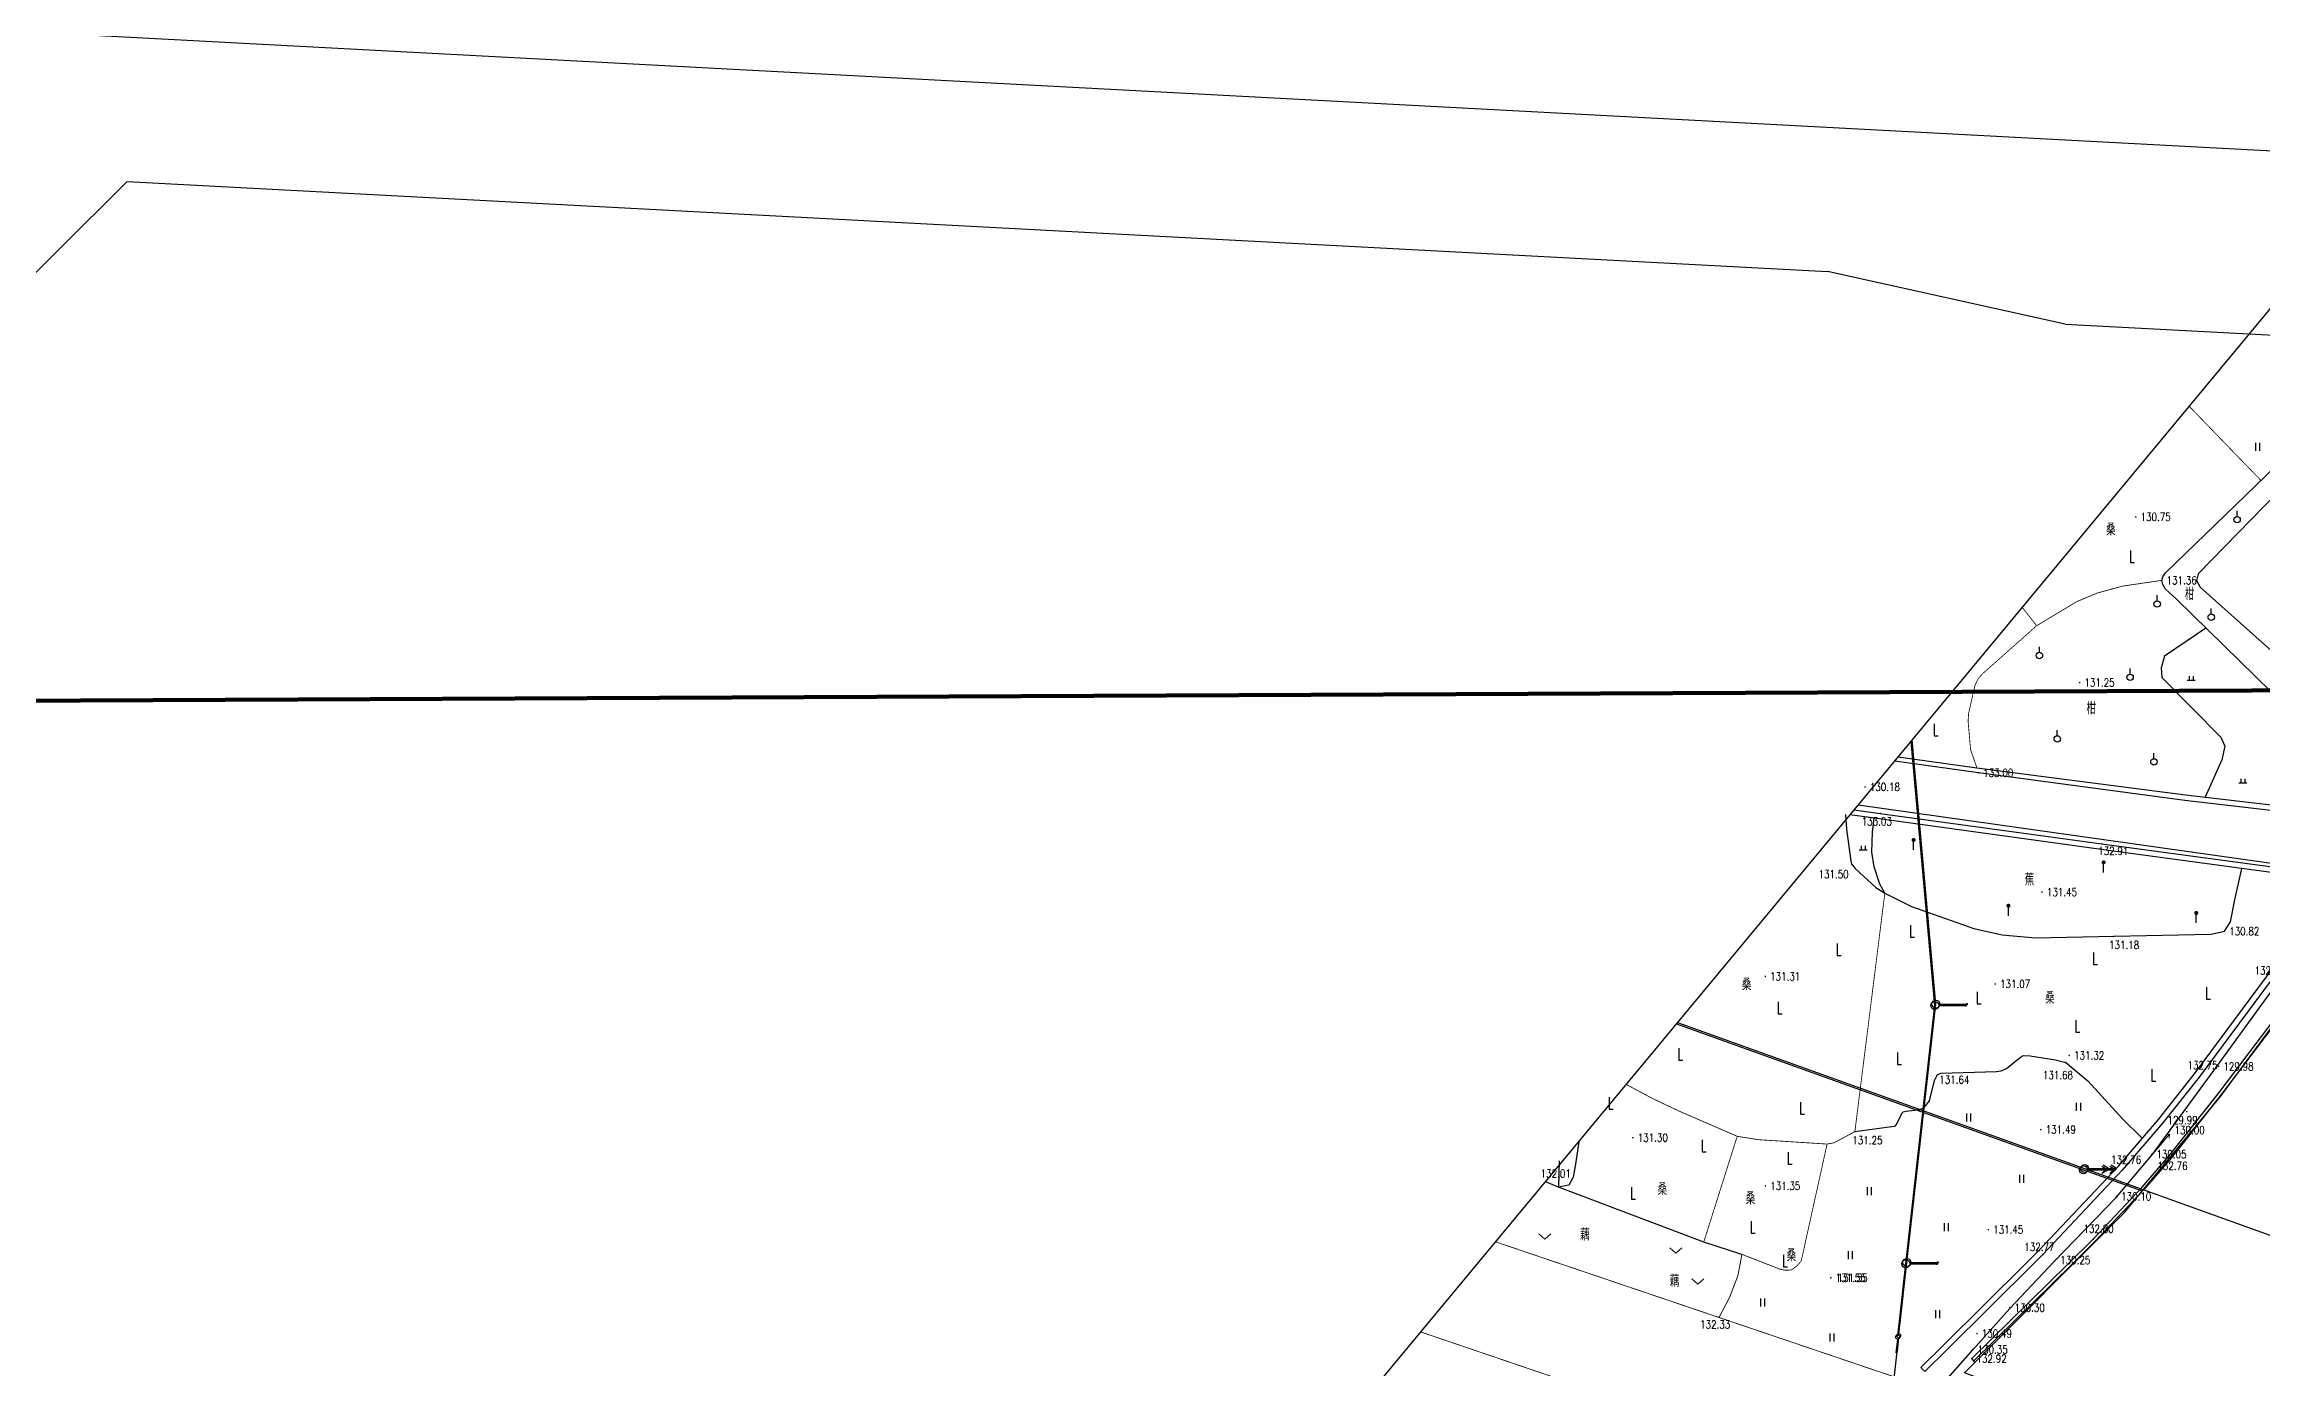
# Model space of a CAD drawing. Extents: x 529262 to 576451, y 2694391 to 2717535.
# Drawn here: x 567263.1 to 567540.2, y 2709739.6 to 2709905 of the extents above; entities that cross this region are included whole.
import ezdxf
from ezdxf.enums import TextEntityAlignment as Align
from ezdxf.xclip import XClip

# ---------------------------------------------------------------- set-up
doc = ezdxf.new("R2010")
doc.units = 0
doc.header["$XCLIPFRAME"] = 0
for name, color, linetype in [('DLSS', 4, 'Continuous'), ('DMTZ', 8, 'Continuous'), ('GCD', 8, 'Continuous'), ('GXYZ', 8, 'Continuous'), ('JMD', 8, 'Continuous'), ('PP-COM', 7, 'Continuous'), ('RD-中线', 40, 'Continuous'), ('RD-红线', 7, 'Continuous'), ('ZBTZ', 8, 'Continuous'), ('ZJ', 7, 'Continuous'), ('污水管径标注_W10-', 202, 'Continuous')]:
    doc.layers.add(name, color=color, linetype=linetype)
doc.layers.add('SXSS', color=5, linetype='Continuous', lineweight=0)
doc.styles.add('HZ', font='rs.shx', dxfattribs={"width": 0.8, "bigfont": 'hztxt.shx'})
doc.linetypes.add('10421', pattern='A,2,[150,AAA.SHX,S=0.5,R=0,X=0,Y=0.5],1e-11', length=2)
doc.linetypes.add('10422', pattern='A,0.75,[150,AAA.SHX,S=0.5,R=0,X=0,Y=0.5],1.5,[177,AAA.SHX,S=1,R=0,X=0,Y=0.4],0.75', length=3)
doc.linetypes.add('1161', pattern='A,0,[149,AAA.SHX,S=0.15,R=0,X=0,Y=0],-1.6', length=1.6)
doc.linetypes.add('732', pattern='A,9,-0.5,[162,AAA.SHX,S=1,R=0,X=0,Y=0],-0.5', length=10)

# ---------------------------------------------------------------- blocks, each defined once
blk = doc.blocks.new('A$C19FD0107')
at = {"layer": 'RD-中线', "color": 8, "linetype": 'Continuous', "flags": 128}
for points in [[(-3764.95, 15517.41), (-3385.74, 15497.32, -0.013851), (-3330.53, 15492.86), (-2990.5, 15455.88, -0.048162), (-2934.05, 15444.17), (-2723.74, 15379.52, -0.000234), (-2399.65, 15276.1), (-2115.31, 15190.07, 0.03539), (-2032.58, 15171.3), (-1765.49, 15130.31)], [(-4490.73, 14139.44, 0), (-4490.29, 14139.42)], [(-3818.25, 14086.17, 0), (-3817.74, 14086.17)]]:
    blk.add_lwpolyline(points, format="xyb", dxfattribs=at)
at = {"layer": 'RD-红线', "color": 8}
blk.add_lwpolyline([(-3724.49, 15497.24), (-3750.78, 15471.11, 0.44364)], format="xyb", dxfattribs=at)
at = {"layer": 'RD-红线', "color": 8, "linetype": 'Continuous', "flags": 128}
for points in [[(-3724.49, 15497.24), (-3512.01, 15485.98)], [(-3482.32, 15479.4), (-3402.43, 15475.17)]]:
    blk.add_lwpolyline(points, dxfattribs=at)
at = {"layer": 'RD-红线', "color": 8}
blk.add_lwpolyline([(-3482.32, 15479.4), (-3512.01, 15485.98)], dxfattribs=at)
blk = doc.blocks.new('gc205')
for p, q in [((0, 3), (0, 0)), ((0, 0), (1, 0))]:
    blk.add_line(p, q)
blk = doc.blocks.new('gc119')
at = {"color": 8}
for p, q in [((-1, 0), (1, 0)), ((-0.5, 1), (-0.5, 0)), ((0.5, 1), (0.5, 0))]:
    blk.add_line(p, q, dxfattribs=at)
blk = doc.blocks.new('gc165')
at = {"color": 8}
blk.add_line((0, 0), (0, 2), dxfattribs=at)
at = {"color": 8, "const_width": 0.5}
blk.add_lwpolyline([(-0.25, 2.5, 1), (0.25, 2.5, 1)], format="xyb", close=True, dxfattribs=at)
blk = doc.blocks.new('gc121')
at = {"color": 8}
for p, q in [((-0.5, -1), (-0.5, 1)), ((0.5, -1), (0.5, 1))]:
    blk.add_line(p, q, dxfattribs=at)
blk = doc.blocks.new('gc125')
at = {"color": 8}
blk.add_line((0, 0.8), (0, 2.2), dxfattribs=at)
blk.add_circle((0, 0), 0.8, dxfattribs=at)
blk = doc.blocks.new('gc086')
at = {"color": 8}
for p, q in [((0, 0), (7, 0)), ((7, 0), (6.18, 0.57)), ((7, 0), (6.18, -0.57))]:
    blk.add_line(p, q, dxfattribs=at)
blk = doc.blocks.new('gc126')
at = {"color": 8}
for p, q in [((0, 0), (-1.5, 1.32)), ((1.5, 1.32), (0, 0))]:
    blk.add_line(p, q, dxfattribs=at)
blk = doc.blocks.new('GC200')
at = {"linetype": 'Continuous', "const_width": 0.2, "flags": 128}
blk.add_lwpolyline([(-0.1, 0, 1), (0.1, 0, 1)], format="xyb", close=True, dxfattribs=at)
blk = doc.blocks.new('gc170')
at = {"color": 8, "linetype": 'Continuous'}
blk.add_circle((0, 0), 0.5, dxfattribs=at)
blk = doc.blocks.new('gc013c')
at = {"linetype": 'Continuous'}
blk.add_line((0.5, 0), (4, 0), dxfattribs=at)
at = {"linetype": 'Continuous', "const_width": 0.15, "flags": 128}
blk.add_lwpolyline([(3.775, 0, 1), (3.925, 0, 1)], format="xyb", close=True, dxfattribs=at)
blk = doc.blocks.new('gc013a')
at = {"linetype": 'Continuous'}
blk.add_line((0.5, 0), (4, 0), dxfattribs=at)
at = {"linetype": 'Continuous', "flags": 128}
for points in [[(2.31, -0.4), (3, 0), (2.31, 0.4)], [(3.31, -0.4), (4, 0), (3.31, 0.4)]]:
    blk.add_lwpolyline(points, dxfattribs=at)

msp = doc.modelspace()

# ---------------------------------------------------------------- linework, layer by layer
at = {"color": 8, "linetype": 'Continuous', "flags": 128}
msp.add_lwpolyline([(567209.956, 2709328.306), (567242.359, 2709376.873), (567237.386, 2709487.838), (567226.241, 2709566.338), (567250.471, 2709637.466), (567310.691, 2709648.291), (567365.176, 2709659.753), (567568.23, 2709904.38), (567652.452, 2709866.094), (567570.025, 2709683.533), (567490.632, 2709613.794), (567456.674, 2709542.126), (567415.71, 2709492.593), (567416.103, 2709370.575), (567398.267, 2709255.857), (567341.513, 2709220.051), (567319.6, 2709121.447), (567354.869, 2709007.157), (567377.977, 2708907.793), (567342.698, 2708646.362), (567189.906, 2708654.057), (567219.676, 2708986.987), (567146.446, 2709250.882)], dxfattribs=at)
at = {"const_width": 0.5}
msp.add_lwpolyline([(567065.198, 2709822.031), (567065.442, 2709121.492), (567390.954, 2709121.576), (567390.9, 2709194.847), (567636.834, 2709194.752), (567636.661, 2709824.663), (567065.198, 2709822.031)], dxfattribs=at)
at = {"layer": 'DLSS', "linetype": 'Continuous', "const_width": 0.1, "elevation": 133.137, "flags": 128}
for points in [[(567444.495, 2709755.312), (567581.487, 2709708.92)], [(567435.146, 2709744.049), (567575.747, 2709696.208)]]:
    msp.add_lwpolyline(points, dxfattribs=at)
at = {"layer": 'DMTZ', "linetype": '10421', "flags": 128}
for points in [[(567555.255, 2709810.49), (567529.576, 2709835.624), (567528.216, 2709836.864), (567527.888, 2709837.462), (567527.75, 2709837.977), (567527.888, 2709838.408), (567528.216, 2709838.909), (567554.556, 2709864.372), (567557.403, 2709867.682), (567561.226, 2709871.903), (567562.464, 2709872.77), (567564.811, 2709874.025), (567567.772, 2709875.207)], [(567454.883, 2709767.826), (567454.494, 2709765.031), (567454.19, 2709763.401), (567453.633, 2709762.398), (567452.352, 2709762.137)], [(567454.883, 2709767.826), (567454.494, 2709765.031), (567454.19, 2709763.401), (567453.633, 2709762.398), (567452.352, 2709762.137)], [(567475.287, 2709753.744), (567470.5, 2709755.262), (567452.352, 2709762.137), (567450.725, 2709762.817)], [(567475.287, 2709753.744), (567470.5, 2709755.262), (567452.352, 2709762.137), (567450.725, 2709762.817)], [(567504.385, 2709740.224), (567504.251, 2709740.451)]]:
    msp.add_lwpolyline(points, dxfattribs=at)
at = {"layer": 'DMTZ', "linetype": '10422', "flags": 128}
for points in [[(567516.045, 2709752.568), (567519.175, 2709755.646), (567525.277, 2709762.131), (567528.621, 2709766.023), (567534.916, 2709773.981), (567544.097, 2709786.104), (567544.697, 2709786.87), (567557.278, 2709800.416), (567558.512, 2709801.592), (567561.81, 2709804.086), (567565.264, 2709806.821), (567566.291, 2709807.615), (567573.178, 2709814.372), (567583.562, 2709825.342), (567593.388, 2709836.563), (567596.218, 2709840.128), (567597.906, 2709842.427), (567598.789, 2709843.915), (567599.576, 2709845.568), (567601.015, 2709849.563), (567605.271, 2709860.981), (567606.35, 2709863.664)], [(567580.758, 2709839.317), (567582.006, 2709841.049), (567582.095, 2709841.442), (567581.914, 2709841.773), (567567.899, 2709852.956), (567556.889, 2709862.856), (567556.264, 2709863.007), (567555.655, 2709862.74), (567532.305, 2709838.781), (567532.101, 2709837.94), (567532.543, 2709837.139), (567555.778, 2709816.399), (567556.912, 2709816.056), (567557.83, 2709816.434), (567576.961, 2709835.656)], [(567603.397, 2709854.892), (567601.363, 2709849.436), (567599.918, 2709845.425), (567599.116, 2709843.741), (567598.215, 2709842.222), (567596.512, 2709839.903), (567593.673, 2709836.325), (567583.836, 2709825.093), (567573.442, 2709814.112), (567566.534, 2709807.335), (567565.492, 2709806.529), (567562.037, 2709803.793), (567558.752, 2709801.309), (567557.542, 2709800.156), (567544.382, 2709785.866), (567535.209, 2709773.754), (567528.907, 2709765.787), (567525.552, 2709761.883), (567519.44, 2709755.387), (567516.574, 2709752.568)], [(567583.863, 2709836.457), (567580.117, 2709832.364), (567573.575, 2709825.005), (567567.994, 2709819.06), (567562.133, 2709813.796), (567557.485, 2709810.594), (567555.812, 2709809.935), (567552.224, 2709808.668), (567548.584, 2709808.368), (567530.608, 2709810.476), (567504.826, 2709813.926), (567494.369, 2709815.397)], [(567494.791, 2709815.906), (567504.636, 2709814.567), (567530.696, 2709811.179), (567548.596, 2709809.08), (567552.075, 2709809.367), (567555.564, 2709810.599), (567557.15, 2709811.224), (567561.694, 2709814.353), (567567.498, 2709819.567), (567573.051, 2709825.483), (567579.653, 2709832.657), (567583.313, 2709836.622)], [(567504.251, 2709740.451), (567503.991, 2709740.716), (567516.045, 2709752.568)], [(567516.574, 2709752.568), (567504.251, 2709740.451)]]:
    msp.add_lwpolyline(points, dxfattribs=at)
at = {"layer": 'DMTZ', "linetype": '10422', "elevation": 133.581, "flags": 128}
for points in [[(567510.719, 2709752.568), (567512.377, 2709754.217), (567522.325, 2709764.765), (567527.32, 2709770.619), (567531.846, 2709776.304), (567540.852, 2709788.445), (567546.605, 2709796.356), (567546.949, 2709796.952), (567547.132, 2709797.271), (567547.218, 2709797.48), (567547.249, 2709798.078), (567547.145, 2709798.877), (567547.005, 2709799.49), (567546.511, 2709800.325), (567546.135, 2709800.632), (567545.613, 2709800.845), (567544.847, 2709801.019), (567520.163, 2709804.346), (567492.471, 2709808.155), (567488.777, 2709808.66)], [(567489.305, 2709809.296), (567492.566, 2709808.85), (567520.258, 2709805.042), (567544.972, 2709801.71), (567545.825, 2709801.517), (567546.497, 2709801.242), (567547.051, 2709800.79), (567547.665, 2709799.752), (567547.836, 2709799.001), (567547.954, 2709798.106), (567547.913, 2709797.323), (567547.763, 2709796.962), (567547.558, 2709796.602), (567547.195, 2709795.973), (567541.417, 2709788.03), (567532.403, 2709775.876), (567527.861, 2709770.173), (567522.848, 2709764.297), (567512.88, 2709753.728), (567511.714, 2709752.568)], [(567511.714, 2709752.568), (567500.932, 2709741.841), (567498.133, 2709739.088), (567497.641, 2709739.589)], [(567497.641, 2709739.589), (567500.439, 2709742.34), (567510.719, 2709752.568)]]:
    msp.add_lwpolyline(points, dxfattribs=at)
at = {"layer": 'DMTZ', "linetype": '10421', "elevation": 131.437, "flags": 128}
msp.add_lwpolyline([(567489.393, 2709769.085), (567494.304, 2709769.759), (567494.459, 2709769.815), (567494.584, 2709769.996), (567495.303, 2709771.44), (567495.411, 2709771.572), (567495.807, 2709771.653), (567497.495, 2709771.841), (567498.062, 2709772.105), (567498.711, 2709772.914), (567499.352, 2709775.466), (567499.732, 2709776.206), (567500.195, 2709776.374), (567507.092, 2709776.601), (567507.685, 2709776.687), (567508.328, 2709776.984), (567510.075, 2709778.373), (567510.485, 2709778.587), (567511.305, 2709778.568), (567514.474, 2709778.037), (567515.768, 2709777.744)], dxfattribs=at)
at = {"layer": 'GXYZ', "linetype": 'Continuous'}
for p, q in [((567499.376, 2709784.863), (567496.41, 2709817.856)), ((567499.521, 2709785.028, -149.001), (567496.554, 2709818.03, -149.001)), ((567467.1, 2709782.545), (567517.957, 2709764.313)), ((567467.239, 2709782.712, -149.001), (567518.102, 2709764.477, -149.001)), ((567495.757, 2709752.568), (567499.376, 2709784.863)), ((567495.903, 2709752.732, -149.001), (567499.521, 2709785.028, -149.001)), ((567517.957, 2709764.313), (567525.312, 2709761.668)), ((567518.102, 2709764.477, -149.001), (567550.762, 2709752.732, -149.001)), ((567494.954, 2709745.401), (567495.757, 2709752.568)), ((567495.1, 2709745.565, -149.001), (567495.903, 2709752.732, -149.001)), ((567493.027, 2709726.288, -149.001), (567494.664, 2709741.589, -149.001))]:
    msp.add_line(p, q, dxfattribs=at)
at = {"layer": 'GXYZ', "linetype": '732', "flags": 128}
msp.add_lwpolyline([(567489.819, 2709809.916), (567547.945, 2709801.733), (567560.378, 2709805), (567577.115, 2709819.522), (567595.476, 2709841.108), (567604.998, 2709863.542), (567608.505, 2709872.155), (567610.38, 2709885.219)], dxfattribs=at)
at = {"layer": 'JMD', "linetype": 'Continuous', "flags": 128}
msp.add_lwpolyline([(567574.145, 2709712.278), (567503.102, 2709738.937), (567523.083, 2709758.969), (567535.074, 2709773.488), (567544.679, 2709786.451), (567556.264, 2709798.588), (567559.064, 2709801.574), (567566.024, 2709806.926), (567572.004, 2709812.645), (567578.864, 2709819.688), (567584.13, 2709825.396), (567591.084, 2709833.366), (567593.93, 2709836.568), (567597.724, 2709841.492), (567598.337, 2709842.302), (567599.98, 2709845.496), (567606.352, 2709862.599), (567626.064, 2709854.752)], close=True, dxfattribs=at)
at = {"layer": 'SXSS', "color": 8, "linetype": 'Continuous', "elevation": 132.335, "flags": 128}
for points in [[(567472.429, 2709745.89), (567473.713, 2709748.366), (567474.755, 2709751.062), (567475.054, 2709752.568)], [(567475.054, 2709752.568), (567475.287, 2709753.744)], [(567475.054, 2709752.568), (567475.287, 2709753.744)]]:
    msp.add_lwpolyline(points, dxfattribs=at)
at = {"layer": 'ZBTZ', "linetype": 'Continuous', "const_width": 0.1, "flags": 128}
for points in [[(567540.153, 2709850.449), (567531.171, 2709859.734)], [(567460.825, 2709774.986), (567461.737, 2709774.489), (567464.221, 2709773.166), (567467.532, 2709771.6), (567474.688, 2709768.5), (567477.351, 2709768.076), (567485.922, 2709767.531), (567486.798, 2709767.694), (567489.393, 2709769.085), (567493.137, 2709798.892)], [(567475.287, 2709753.744), (567478.301, 2709752.568)], [(567475.287, 2709753.744), (567478.301, 2709752.568)], [(567478.301, 2709752.568), (567479.97, 2709751.917), (567480.675, 2709751.766), (567481.452, 2709751.789)], [(567478.301, 2709752.568), (567479.97, 2709751.917), (567480.675, 2709751.766), (567481.452, 2709751.789)]]:
    msp.add_lwpolyline(points, dxfattribs=at)
for points, elevation in [([(567504.636, 2709814.567), (567503.854, 2709816.818), (567503.54, 2709820.377), (567503.606, 2709821.343), (567504.397, 2709824.841), (567504.825, 2709825.724), (567505.355, 2709826.311), (567512.109, 2709832.305), (567517.1, 2709835.306), (567519.675, 2709836.389), (567522.864, 2709837.262), (567527.75, 2709837.977)], 133.008), ([(567510.306, 2709834.597), (567512.109, 2709832.305)], 131.08), ([(567474.688, 2709768.5), (567470.5, 2709755.262)], 131.487), ([(567474.688, 2709768.5), (567470.5, 2709755.262)], 131.487), ([(567482.383, 2709752.568), (567482.689, 2709752.923), (567485.922, 2709767.531)], 132.006), ([(567482.383, 2709752.568), (567482.689, 2709752.923), (567485.922, 2709767.531)], 132.006), ([(567481.452, 2709751.789), (567482.169, 2709752.319), (567482.383, 2709752.568)], 132.006), ([(567481.452, 2709751.789), (567482.169, 2709752.319), (567482.383, 2709752.568)], 132.006)]:
    msp.add_lwpolyline(points, dxfattribs=dict(at, elevation=elevation))
at = {"layer": 'ZBTZ', "linetype": '1161', "flags": 128}
for points in [[(567533.268, 2709832.011), (567528.105, 2709828.507), (567527.671, 2709827.061), (567527.743, 2709825.831), (567535.145, 2709818.372), (567535.625, 2709817.259), (567535.236, 2709815.547), (567533.186, 2709810.887)], [(567488.222, 2709808.736), (567488.327, 2709806.864), (567488.868, 2709802.892), (567488.98, 2709802.536), (567489.435, 2709801.973), (567492.002, 2709799.587), (567493.137, 2709798.892), (567496.456, 2709797.231), (567504.27, 2709794.484), (567507.803, 2709793.66), (567511.947, 2709793.319), (567521.786, 2709793.495), (567533.918, 2709793.752), (567535.57, 2709794.129), (567536.33, 2709795.296), (567536.857, 2709798.036), (567537.731, 2709801.978)], [(567493.137, 2709798.892), (567492.532, 2709800.015), (567491.814, 2709802.169), (567491.533, 2709804.001), (567491.593, 2709806.514), (567491.818, 2709808.244)]]:
    msp.add_lwpolyline(points, dxfattribs=at)
for points, elevation in [([(567515.768, 2709777.744), (567518.52, 2709775.43), (567522.825, 2709770.689), (567525.314, 2709768.268)], 131.437), ([(567452.439, 2709765.439), (567452.352, 2709762.137)], 132.313), ([(567452.439, 2709765.439), (567452.352, 2709762.137)], 132.313)]:
    msp.add_lwpolyline(points, dxfattribs=dict(at, elevation=elevation))
at = {"layer": '污水管径标注_W10-'}
msp.add_lwpolyline([(567495.522, 2709732.017), (567504.135, 2709741.836), (567508.77, 2709747), (567514.259, 2709752.816), (567522.043, 2709760.847), (567526.535, 2709766.181), (567528.797, 2709769.283), (567534.69, 2709777.362), (567546.476, 2709793.52)], dxfattribs=at)

# ---------------------------------------------------------------- block references
at = {"layer": 'GCD', "linetype": 'Continuous'}
ref = msp.add_blockref('GC200', (567524.497, 2709845.903, 130.752), dxfattribs=dict(at, xscale=0.5, yscale=0.5, zscale=0.5))
ref.add_attrib('height', '130.75', dxfattribs={"linetype": 'Continuous', "height": 1, "style": 'HZ', "width": 0.8}).set_placement((567525.097, 2709845.903, 130.752), align=Align.MIDDLE_LEFT)
ref = msp.add_blockref('GC200', (567527.75, 2709837.977, 131.363), dxfattribs=dict(at, xscale=0.5, yscale=0.5, zscale=0.5))
ref.add_attrib('height', '131.36', dxfattribs={"linetype": 'Continuous', "height": 1, "style": 'HZ', "width": 0.8}).set_placement((567528.35, 2709837.977, 131.363), align=Align.MIDDLE_LEFT)
ref = msp.add_blockref('GC200', (567517.482, 2709825.199, 131.25), dxfattribs=dict(at, xscale=0.5, yscale=0.5, zscale=0.5))
ref.add_attrib('height', '131.25', dxfattribs={"linetype": 'Continuous', "height": 1, "style": 'HZ', "width": 0.8}).set_placement((567518.082, 2709825.199, 131.25), align=Align.MIDDLE_LEFT)
ref = msp.add_blockref('GC200', (567504.826, 2709813.926, 133), dxfattribs=dict(at, xscale=0.5, yscale=0.5, zscale=0.5))
ref.add_attrib('height', '133.00', dxfattribs={"linetype": 'Continuous', "height": 1, "style": 'HZ', "width": 0.8}).set_placement((567505.426, 2709813.926, 133), align=Align.MIDDLE_LEFT)
ref = msp.add_blockref('GC200', (567490.66, 2709812.154, 130.184), dxfattribs=dict(at, xscale=0.5, yscale=0.5, zscale=0.5))
ref.add_attrib('height', '130.18', dxfattribs={"linetype": 'Continuous', "height": 1, "style": 'HZ', "width": 0.8}).set_placement((567491.26, 2709812.154, 130.184), align=Align.MIDDLE_LEFT)
ref = msp.add_blockref('GC200', (567492.566, 2709808.85, 133.035), dxfattribs=dict(at, xscale=0.5, yscale=0.5, zscale=0.5))
ref.add_attrib('height', '133.03', dxfattribs={"linetype": 'Continuous', "height": 1, "style": 'HZ', "width": 0.8}).set_placement((567490.241, 2709807.848, 133.035), align=Align.MIDDLE_LEFT)
ref = msp.add_blockref('GC200', (567520.258, 2709805.042, 132.907), dxfattribs=dict(at, xscale=0.5, yscale=0.5, zscale=0.5))
ref.add_attrib('height', '132.91', dxfattribs={"linetype": 'Continuous', "height": 1, "style": 'HZ', "width": 0.8}).set_placement((567519.799, 2709804.173, 132.907), align=Align.MIDDLE_LEFT)
ref = msp.add_blockref('GC200', (567488.98, 2709802.536, 131.503), dxfattribs=dict(at, xscale=0.5, yscale=0.5, zscale=0.5))
ref.add_attrib('height', '131.50', dxfattribs={"linetype": 'Continuous', "height": 1, "style": 'HZ', "width": 0.8}).set_placement((567484.845, 2709801.25, 131.503), align=Align.MIDDLE_LEFT)
ref = msp.add_blockref('GC200', (567488.98, 2709802.536, 131.503), dxfattribs=dict(at, xscale=0.5, yscale=0.5, zscale=0.5))
ref.add_attrib('height', '131.50', dxfattribs={"linetype": 'Continuous', "height": 1, "style": 'HZ', "width": 0.8}).set_placement((567484.845, 2709801.25, 131.503), align=Align.MIDDLE_LEFT)
ref = msp.add_blockref('GC200', (567512.789, 2709799.021, 131.446), dxfattribs=dict(at, xscale=0.5, yscale=0.5, zscale=0.5))
ref.add_attrib('height', '131.45', dxfattribs={"linetype": 'Continuous', "height": 1, "style": 'HZ', "width": 0.8}).set_placement((567513.389, 2709799.021, 131.446), align=Align.MIDDLE_LEFT)
ref = msp.add_blockref('GC200', (567535.57, 2709794.129, 130.821), dxfattribs=dict(at, xscale=0.5, yscale=0.5, zscale=0.5))
ref.add_attrib('height', '130.82', dxfattribs={"linetype": 'Continuous', "height": 1, "style": 'HZ', "width": 0.8}).set_placement((567536.17, 2709794.129, 130.821), align=Align.MIDDLE_LEFT)
ref = msp.add_blockref('GC200', (567521.786, 2709793.495, 131.176), dxfattribs=dict(at, xscale=0.5, yscale=0.5, zscale=0.5))
ref.add_attrib('height', '131.18', dxfattribs={"linetype": 'Continuous', "height": 1, "style": 'HZ', "width": 0.8}).set_placement((567521.152, 2709792.413, 131.176), align=Align.MIDDLE_LEFT)
ref = msp.add_blockref('GC200', (567478.2, 2709788.483, 131.315), dxfattribs=dict(at, xscale=0.5, yscale=0.5, zscale=0.5))
ref.add_attrib('height', '131.31', dxfattribs={"linetype": 'Continuous', "height": 1, "style": 'HZ', "width": 0.8}).set_placement((567478.8, 2709788.483, 131.315), align=Align.MIDDLE_LEFT)
ref = msp.add_blockref('GC200', (567478.2, 2709788.483, 131.315), dxfattribs=dict(at, xscale=0.5, yscale=0.5, zscale=0.5))
ref.add_attrib('height', '131.31', dxfattribs={"linetype": 'Continuous', "height": 1, "style": 'HZ', "width": 0.8}).set_placement((567478.8, 2709788.483, 131.315), align=Align.MIDDLE_LEFT)
ref = msp.add_blockref('GC200', (567541.417, 2709788.03, 132.922), dxfattribs=dict(at, xscale=0.5, yscale=0.5, zscale=0.5))
ref.add_attrib('height', '132.92', dxfattribs={"linetype": 'Continuous', "height": 1, "style": 'HZ', "width": 0.8}).set_placement((567539.335, 2709789.208, 132.922), align=Align.MIDDLE_LEFT)
ref = msp.add_blockref('GC200', (567506.935, 2709787.537, 131.068), dxfattribs=dict(at, xscale=0.5, yscale=0.5, zscale=0.5))
ref.add_attrib('height', '131.07', dxfattribs={"linetype": 'Continuous', "height": 1, "style": 'HZ', "width": 0.8}).set_placement((567507.535, 2709787.537, 131.068), align=Align.MIDDLE_LEFT)
ref = msp.add_blockref('GC200', (567515.768, 2709777.744, 131.682), dxfattribs=dict(at, xscale=0.5, yscale=0.5, zscale=0.5))
ref.add_attrib('height', '131.68', dxfattribs={"linetype": 'Continuous', "height": 1, "style": 'HZ', "width": 0.8}).set_placement((567512.882, 2709776.152, 131.682), align=Align.MIDDLE_LEFT)
ref = msp.add_blockref('GC200', (567516.189, 2709778.602, 131.32), dxfattribs=dict(at, xscale=0.5, yscale=0.5, zscale=0.5))
ref.add_attrib('height', '131.32', dxfattribs={"linetype": 'Continuous', "height": 1, "style": 'HZ', "width": 0.8}).set_placement((567516.789, 2709778.602, 131.32), align=Align.MIDDLE_LEFT)
ref = msp.add_blockref('GC200', (567532.403, 2709775.876, 132.751), dxfattribs=dict(at, xscale=0.5, yscale=0.5, zscale=0.5))
ref.add_attrib('height', '132.75', dxfattribs={"linetype": 'Continuous', "height": 1, "style": 'HZ', "width": 0.8}).set_placement((567530.962, 2709777.374, 132.751), align=Align.MIDDLE_LEFT)
ref = msp.add_blockref('GC200', (567534.843, 2709777.231, 129.98), dxfattribs=dict(at, xscale=0.5, yscale=0.5, zscale=0.5))
ref.add_attrib('height', '129.98', dxfattribs={"linetype": 'Continuous', "height": 1, "style": 'HZ', "width": 0.8}).set_placement((567535.443, 2709777.231, 129.98), align=Align.MIDDLE_LEFT)
ref = msp.add_blockref('GC200', (567499.732, 2709776.206, 131.643), dxfattribs=dict(at, xscale=0.5, yscale=0.5, zscale=0.5))
ref.add_attrib('height', '131.64', dxfattribs={"linetype": 'Continuous', "height": 1, "style": 'HZ', "width": 0.8}).set_placement((567499.941, 2709775.573, 131.643), align=Align.MIDDLE_LEFT)
ref = msp.add_blockref('GC200', (567530.876, 2709771.577, 129.988), dxfattribs=dict(at, xscale=0.5, yscale=0.5, zscale=0.5))
ref.add_attrib('height', '129.99', dxfattribs={"linetype": 'Continuous', "height": 1, "style": 'HZ', "width": 0.8}).set_placement((567528.465, 2709770.517, 129.988), align=Align.MIDDLE_LEFT)
ref = msp.add_blockref('GC200', (567461.657, 2709768.329, 131.301), dxfattribs=dict(at, xscale=0.5, yscale=0.5, zscale=0.5))
ref.add_attrib('height', '131.30', dxfattribs={"linetype": 'Continuous', "height": 1, "style": 'HZ', "width": 0.8}).set_placement((567462.257, 2709768.329, 131.301), align=Align.MIDDLE_LEFT)
ref = msp.add_blockref('GC200', (567461.657, 2709768.329, 131.301), dxfattribs=dict(at, xscale=0.5, yscale=0.5, zscale=0.5))
ref.add_attrib('height', '131.30', dxfattribs={"linetype": 'Continuous', "height": 1, "style": 'HZ', "width": 0.8}).set_placement((567462.257, 2709768.329, 131.301), align=Align.MIDDLE_LEFT)
ref = msp.add_blockref('GC200', (567489.393, 2709769.085, 131.252), dxfattribs=dict(at, xscale=0.5, yscale=0.5, zscale=0.5))
ref.add_attrib('height', '131.25', dxfattribs={"linetype": 'Continuous', "height": 1, "style": 'HZ', "width": 0.8}).set_placement((567489.073, 2709767.999, 131.252), align=Align.MIDDLE_LEFT)
ref = msp.add_blockref('GC200', (567512.636, 2709769.341, 131.49), dxfattribs=dict(at, xscale=0.5, yscale=0.5, zscale=0.5))
ref.add_attrib('height', '131.49', dxfattribs={"linetype": 'Continuous', "height": 1, "style": 'HZ', "width": 0.8}).set_placement((567513.236, 2709769.341, 131.49), align=Align.MIDDLE_LEFT)
ref = msp.add_blockref('GC200', (567528.745, 2709769.271, 130), dxfattribs=dict(at, xscale=0.5, yscale=0.5, zscale=0.5))
ref.add_attrib('height', '130.00', dxfattribs={"linetype": 'Continuous', "height": 1, "style": 'HZ', "width": 0.8}).set_placement((567529.345, 2709769.271, 130), align=Align.MIDDLE_LEFT)
ref = msp.add_blockref('GC200', (567522.848, 2709764.297, 132.761), dxfattribs=dict(at, xscale=0.5, yscale=0.5, zscale=0.5))
ref.add_attrib('height', '132.76', dxfattribs={"linetype": 'Continuous', "height": 1, "style": 'HZ', "width": 0.8}).set_placement((567521.401, 2709765.567, 132.761), align=Align.MIDDLE_LEFT)
ref = msp.add_blockref('GC200', (567526.47, 2709766.249, 130.05), dxfattribs=dict(at, xscale=0.5, yscale=0.5, zscale=0.5))
ref.add_attrib('height', '130.05', dxfattribs={"linetype": 'Continuous', "height": 1, "style": 'HZ', "width": 0.8}).set_placement((567527.07, 2709766.249, 130.05), align=Align.MIDDLE_LEFT)
ref = msp.add_blockref('GC200', (567528.621, 2709766.023, 132.764), dxfattribs=dict(at, xscale=0.5, yscale=0.5, zscale=0.5))
ref.add_attrib('height', '132.76', dxfattribs={"linetype": 'Continuous', "height": 1, "style": 'HZ', "width": 0.8}).set_placement((567527.196, 2709764.803, 132.764), align=Align.MIDDLE_LEFT)
ref = msp.add_blockref('GC200', (567452.352, 2709762.137, 132.006), dxfattribs=dict(at, xscale=0.5, yscale=0.5, zscale=0.5))
ref.add_attrib('height', '132.01', dxfattribs={"linetype": 'Continuous', "height": 1, "style": 'HZ', "width": 0.8}).set_placement((567450.124, 2709763.838, 132.006), align=Align.MIDDLE_LEFT)
ref = msp.add_blockref('GC200', (567452.352, 2709762.137, 132.006), dxfattribs=dict(at, xscale=0.5, yscale=0.5, zscale=0.5))
ref.add_attrib('height', '132.01', dxfattribs={"linetype": 'Continuous', "height": 1, "style": 'HZ', "width": 0.8}).set_placement((567450.124, 2709763.838, 132.006), align=Align.MIDDLE_LEFT)
ref = msp.add_blockref('GC200', (567478.208, 2709762.303, 131.355), dxfattribs=dict(at, xscale=0.5, yscale=0.5, zscale=0.5))
ref.add_attrib('height', '131.35', dxfattribs={"linetype": 'Continuous', "height": 1, "style": 'HZ', "width": 0.8}).set_placement((567478.808, 2709762.303, 131.355), align=Align.MIDDLE_LEFT)
ref = msp.add_blockref('GC200', (567478.208, 2709762.303, 131.355), dxfattribs=dict(at, xscale=0.5, yscale=0.5, zscale=0.5))
ref.add_attrib('height', '131.35', dxfattribs={"linetype": 'Continuous', "height": 1, "style": 'HZ', "width": 0.8}).set_placement((567478.808, 2709762.303, 131.355), align=Align.MIDDLE_LEFT)
ref = msp.add_blockref('GC200', (567522.065, 2709760.977, 130.1), dxfattribs=dict(at, xscale=0.5, yscale=0.5, zscale=0.5))
ref.add_attrib('height', '130.10', dxfattribs={"linetype": 'Continuous', "height": 1, "style": 'HZ', "width": 0.8}).set_placement((567522.665, 2709760.977, 130.1), align=Align.MIDDLE_LEFT)
ref = msp.add_blockref('GC200', (567506.072, 2709756.835, 131.452), dxfattribs=dict(at, xscale=0.5, yscale=0.5, zscale=0.5))
ref.add_attrib('height', '131.45', dxfattribs={"linetype": 'Continuous', "height": 1, "style": 'HZ', "width": 0.8}).set_placement((567506.672, 2709756.835, 131.452), align=Align.MIDDLE_LEFT)
ref = msp.add_blockref('GC200', (567512.88, 2709753.728, 132.766), dxfattribs=dict(at, xscale=0.5, yscale=0.5, zscale=0.5))
ref.add_attrib('height', '132.77', dxfattribs={"linetype": 'Continuous', "height": 1, "style": 'HZ', "width": 0.8}).set_placement((567510.562, 2709754.678, 132.766), align=Align.MIDDLE_LEFT)
ref = msp.add_blockref('GC200', (567519.175, 2709755.646, 132.795), dxfattribs=dict(at, xscale=0.5, yscale=0.5, zscale=0.5))
ref.add_attrib('height', '132.80', dxfattribs={"linetype": 'Continuous', "height": 1, "style": 'HZ', "width": 0.8}).set_placement((567517.961, 2709756.955, 132.795), align=Align.MIDDLE_LEFT)
ref = msp.add_blockref('GC200', (567514.449, 2709753.035, 130.25), dxfattribs=dict(at, xscale=0.5, yscale=0.5, zscale=0.5))
ref.add_attrib('height', '130.25', dxfattribs={"linetype": 'Continuous', "height": 1, "style": 'HZ', "width": 0.8}).set_placement((567515.049, 2709753.035, 130.25), align=Align.MIDDLE_LEFT)
ref = msp.add_blockref('GC200', (567486.386, 2709750.821, 131.551), dxfattribs=dict(at, xscale=0.5, yscale=0.5, zscale=0.5))
ref.add_attrib('height', '131.55', dxfattribs={"linetype": 'Continuous', "height": 1, "style": 'HZ', "width": 0.8}).set_placement((567486.986, 2709750.821, 131.551), align=Align.MIDDLE_LEFT)
at = {"layer": 'GCD', "linetype": 'Continuous', "xscale": 0.5, "yscale": 0.5, "zscale": 0.5}
for p in [(567486.386, 2709750.821, 131.551), (567472.429, 2709745.89, 132.335)]:
    msp.add_blockref('GC200', p, dxfattribs=at)
at = {"layer": 'GCD', "linetype": 'Continuous'}
ref = msp.add_blockref('GC200', (567508.759, 2709747.084, 130.3), dxfattribs=dict(at, xscale=0.5, yscale=0.5, zscale=0.5))
ref.add_attrib('height', '130.30', dxfattribs={"linetype": 'Continuous', "height": 1, "style": 'HZ', "width": 0.8}).set_placement((567509.359, 2709747.084, 130.3), align=Align.MIDDLE_LEFT)
ref = msp.add_blockref('GC200', (567504.654, 2709743.849, 130.489), dxfattribs=dict(at, xscale=0.5, yscale=0.5, zscale=0.5))
ref.add_attrib('height', '130.49', dxfattribs={"linetype": 'Continuous', "height": 1, "style": 'HZ', "width": 0.8}).set_placement((567505.254, 2709743.849, 130.489), align=Align.MIDDLE_LEFT)
ref = msp.add_blockref('GC200', (567503.991, 2709740.716, 132.917), dxfattribs=dict(at, xscale=0.5, yscale=0.5, zscale=0.5))
ref.add_attrib('height', '132.92', dxfattribs={"linetype": 'Continuous', "height": 1, "style": 'HZ', "width": 0.8}).set_placement((567504.591, 2709740.716, 132.917), align=Align.MIDDLE_LEFT)
ref = msp.add_blockref('GC200', (567504.134, 2709741.852, 130.352), dxfattribs=dict(at, xscale=0.5, yscale=0.5, zscale=0.5))
ref.add_attrib('height', '130.35', dxfattribs={"linetype": 'Continuous', "height": 1, "style": 'HZ', "width": 0.8}).set_placement((567504.734, 2709741.852, 130.352), align=Align.MIDDLE_LEFT)
at = {"layer": 'GXYZ', "linetype": 'Continuous'}
for name, p in [('gc170', (567499.376, 2709784.863)), ('gc170', (567499.521, 2709785.028, -149.001)), ('gc013c', (567499.376, 2709784.863)), ('gc013c', (567499.376, 2709784.863)), ('gc013c', (567499.521, 2709785.028, -149.001)), ('gc013c', (567499.521, 2709785.028, -149.001)), ('gc170', (567517.957, 2709764.313)), ('gc170', (567518.102, 2709764.477, -149.001)), ('gc013a', (567517.957, 2709764.313)), ('gc013a', (567517.957, 2709764.313)), ('gc013a', (567518.102, 2709764.477, -149.001)), ('gc013a', (567518.102, 2709764.477, -149.001)), ('gc170', (567495.757, 2709752.568)), ('gc170', (567495.903, 2709752.732, -149.001)), ('gc013c', (567495.757, 2709752.568)), ('gc013c', (567495.903, 2709752.732, -149.001))]:
    msp.add_blockref(name, p, dxfattribs=at)
at = {"layer": 'GXYZ', "linetype": 'Continuous', "xscale": 0.5, "yscale": 0.5, "zscale": 0.5}
for p in [(567494.877, 2709743.578, -149.001), (567494.877, 2709743.578, -16.759), (567494.732, 2709743.413), (567494.732, 2709743.413, 132.242)]:
    msp.add_blockref('gc170', p, dxfattribs=at)
at = {"layer": 'GXYZ', "linetype": 'Continuous'}
for p, xscale, yscale, zscale, rotation in [((567494.732, 2709743.413), 0.5000000000341506, 0.5000000000341506, 0.5000000000341506, 83.60692619277464), ((567494.877, 2709743.578, -149.001), 0.5000000000341506, 0.5000000000341506, 0.5000000000341506, 83.60692619277464), ((567494.732, 2709743.413), 0.4999999999162863, 0.4999999999162863, 0.4999999999162863, 263.8919053029756), ((567494.732, 2709743.413, 132.242), 0.4999999999162863, 0.4999999999162863, 0.4999999999162863, 263.8919053029756), ((567494.877, 2709743.578, -149.001), 0.4999999999162863, 0.4999999999162863, 0.4999999999162863, 263.8919053029756), ((567494.877, 2709743.578, -16.759), 0.4999999999162863, 0.4999999999162863, 0.4999999999162863, 263.8919053029756)]:
    msp.add_blockref('gc013c', p, dxfattribs=dict(at, xscale=xscale, yscale=yscale, zscale=zscale, rotation=rotation))
at = {"layer": 'PP-COM'}
ref = msp.add_blockref('A$C19FD0107', (570997.993, 2694390.603), dxfattribs=at)
XClip(ref).set_block_clipping_path([(-9366.4383134884, 14428.6043910822), (-3328.4480743363, 17452.7484863754)])
at = {"layer": 'SXSS', "color": 8, "linetype": 'Continuous', "xscale": 0.5000000001538192, "yscale": 0.5000000001538192, "zscale": 0.5000000001538192, "rotation": 49.88641660207379}
msp.add_blockref('gc086', (567526.477, 2709766.082), dxfattribs=at)
at = {"layer": 'ZBTZ', "linetype": 'Continuous', "xscale": 0.5, "yscale": 0.5, "zscale": 0.5}
for name, p in [('gc121', (567539.763, 2709854.646)), ('gc125', (567537.163, 2709845.563)), ('gc205', (567523.837, 2709840.213)), ('gc125', (567527.173, 2709835.028)), ('gc125', (567533.932, 2709833.376)), ('gc125', (567512.452, 2709828.586)), ('gc125', (567523.791, 2709825.855)), ('gc205', (567499.298, 2709818.545)), ('gc125', (567514.686, 2709818.161)), ('gc125', (567526.766, 2709815.294))]:
    msp.add_blockref(name, p, dxfattribs=at)
at = {"layer": 'ZBTZ', "linetype": 'Continuous', "xscale": 0.5, "yscale": 0.5}
for name, p in [('gc119', (567531.406, 2709825.524)), ('gc119', (567537.855, 2709812.685)), ('gc119', (567490.449, 2709804.286)), ('gc119', (567490.449, 2709804.286)), ('gc165', (567496.732, 2709804.283)), ('gc165', (567520.482, 2709801.488)), ('gc165', (567508.575, 2709796.071)), ('gc165', (567532.061, 2709795.168)), ('gc205', (567496.339, 2709793.373)), ('gc205', (567487.179, 2709791.082)), ('gc205', (567487.179, 2709791.082)), ('gc205', (567519.216, 2709789.958)), ('gc205', (567479.806, 2709783.812)), ('gc205', (567479.806, 2709783.812)), ('gc205', (567504.658, 2709785.058)), ('gc205', (567533.328, 2709785.652)), ('gc205', (567516.987, 2709781.494)), ('gc205', (567467.391, 2709777.995)), ('gc205', (567467.391, 2709777.995)), ('gc205', (567494.705, 2709777.484)), ('gc205', (567526.495, 2709775.405)), ('gc205', (567458.687, 2709771.884)), ('gc205', (567458.687, 2709771.884)), ('gc205', (567482.578, 2709771.261)), ('gc205', (567482.578, 2709771.261)), ('gc121', (567517.36, 2709772.201)), ('gc121', (567503.649, 2709770.867)), ('gc205', (567470.317, 2709766.55)), ('gc205', (567470.317, 2709766.55)), ('gc205', (567481.048, 2709765.031)), ('gc205', (567481.048, 2709765.031)), ('gc121', (567510.259, 2709763.192)), ('gc205', (567461.485, 2709760.664)), ('gc205', (567461.485, 2709760.664)), ('gc121', (567491.222, 2709761.636)), ('gc205', (567476.42, 2709756.393)), ('gc205', (567476.42, 2709756.393)), ('gc121', (567500.854, 2709757.148)), ('gc121', (567500.854, 2709757.148)), ('gc126', (567450.635, 2709755.655)), ('gc126', (567450.635, 2709755.655)), ('gc126', (567467.008, 2709753.899)), ('gc126', (567467.008, 2709753.899)), ('gc205', (567480.479, 2709752.185)), ('gc205', (567480.479, 2709752.185)), ('gc121', (567488.855, 2709753.628)), ('gc121', (567488.855, 2709753.628)), ('gc126', (567469.784, 2709750.017)), ('gc126', (567469.784, 2709750.017)), ('gc121', (567477.893, 2709747.732)), ('gc121', (567477.893, 2709747.732)), ('gc121', (567499.78, 2709746.257)), ('gc121', (567486.552, 2709743.348)), ('gc121', (567486.552, 2709743.348))]:
    msp.add_blockref(name, p, dxfattribs=at)

# ---------------------------------------------------------------- texts
at = {"layer": 'GCD', "linetype": 'Continuous', "style": 'HZ', "width": 0.8}
for s, p in [('131.55', (567489.111, 2709750.821)), ('132.33', (567471.935, 2709744.988))]:
    msp.add_text(s, height=1, dxfattribs=at).set_placement(p, align=Align.MIDDLE)
at = {"layer": 'ZJ', "color": 8, "linetype": 'Continuous', "style": 'HZ', "width": 0.8}
for s, p in [('桑', (567521.383, 2709844.402)), ('柑', (567531.234, 2709836.343)), ('柑', (567518.927, 2709822.071)), ('蕉', (567511.203, 2709800.667)), ('桑', (567475.865, 2709787.543)), ('桑', (567475.865, 2709787.543)), ('桑', (567513.768, 2709785.864)), ('桑', (567465.33, 2709761.952)), ('桑', (567465.33, 2709761.952)), ('桑', (567476.347, 2709760.813)), ('桑', (567476.347, 2709760.813)), ('藕', (567455.651, 2709756.307)), ('藕', (567455.651, 2709756.307)), ('桑', (567481.467, 2709753.684)), ('桑', (567481.467, 2709753.684)), ('藕', (567466.851, 2709750.519)), ('藕', (567466.851, 2709750.519))]:
    msp.add_text(s, height=1.5, dxfattribs=at).set_placement(p, align=Align.MIDDLE)

doc.saveas('drawing.dxf')
